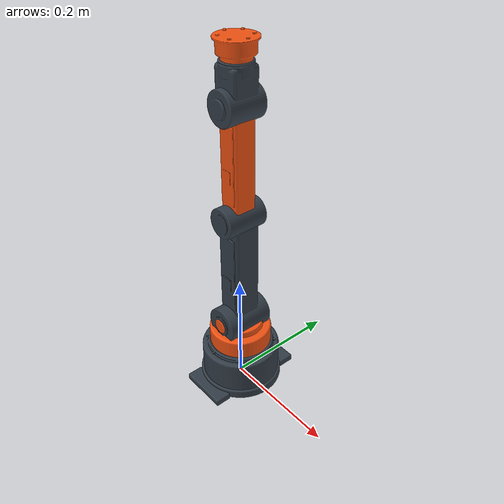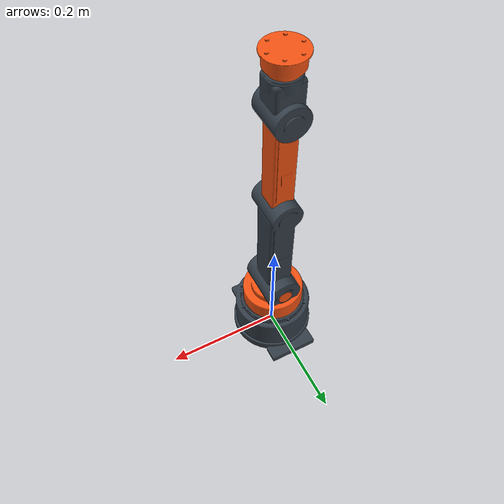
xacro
<?xml version="1.0"?>
<robot xmlns:xacro="http://www.ros.org/wiki/xacro" name="printed_arm_concept">

  <xacro:property name="base_h" value="0.080"/>
  <xacro:property name="shoulder_h" value="0.050"/>
  <xacro:property name="upper_len" value="0.200"/>
  <xacro:property name="fore_len" value="0.180"/>
  <xacro:property name="wrist_len" value="0.060"/>
  <xacro:property name="flange_len" value="0.030"/>
  <xacro:property name="deg" value="${pi / 180.0}"/>

  <!-- STL has no colour information, so each link gets one display material. -->
  <material name="graphite"><color rgba="0.20 0.24 0.28 1"/></material>
  <material name="orange"><color rgba="0.95 0.32 0.07 1"/></material>

  <xacro:macro name="box_inertial" params="mass x y z center_z">
    <inertial>
      <origin xyz="0 0 ${center_z}"/>
      <mass value="${mass}"/>
      <inertia ixx="${mass * (y*y + z*z) / 12}" ixy="0" ixz="0"
               iyy="${mass * (x*x + z*z) / 12}" iyz="0"
               izz="${mass * (x*x + y*y) / 12}"/>
    </inertial>
  </xacro:macro>

  <xacro:macro name="mesh_link" params="name length width_x width_y mass color">
    <link name="${name}">
      <visual>
        <origin xyz="0 0 0" rpy="0 0 0"/>
        <geometry>
          <mesh filename="package://arm_description/meshes/${name}.stl" scale="1 1 1"/>
        </geometry>
        <material name="${color}"/>
      </visual>
      <collision>
        <origin xyz="0 0 ${length / 2}"/>
        <geometry><box size="${width_x} ${width_y} ${length}"/></geometry>
      </collision>
      <xacro:box_inertial mass="${mass}" x="${width_x}" y="${width_y}"
                          z="${length}" center_z="${length / 2}"/>
    </link>
  </xacro:macro>

  <xacro:macro name="rev_joint" params="name parent child z axis lower upper vel">
    <joint name="${name}" type="revolute">
      <parent link="${parent}"/>
      <child link="${child}"/>
      <origin xyz="0 0 ${z}" rpy="0 0 0"/>
      <axis xyz="${axis}"/>
      <limit lower="${lower}" upper="${upper}" velocity="${vel}" effort="5.0"/>
    </joint>
  </xacro:macro>

  <link name="world"/>
  <link name="base_link">
    <visual>
      <origin xyz="0 0 0" rpy="0 0 0"/>
      <geometry><mesh filename="package://arm_description/meshes/base_link.stl" scale="1 1 1"/></geometry>
      <material name="graphite"/>
    </visual>
    <collision>
      <origin xyz="0 0 ${base_h / 2}"/>
      <geometry><cylinder radius="0.071" length="${base_h}"/></geometry>
    </collision>
    <xacro:box_inertial mass="1.0" x="0.142" y="0.174" z="${base_h}"
                        center_z="${base_h / 2}"/>
  </link>

  <joint name="world_to_base" type="fixed">
    <parent link="world"/>
    <child link="base_link"/>
  </joint>

  <xacro:mesh_link name="link1" length="${shoulder_h}" width_x="0.106" width_y="0.106" mass="0.30" color="orange"/>
  <xacro:mesh_link name="link2" length="${upper_len}" width_x="0.062" width_y="0.086" mass="0.25" color="graphite"/>
  <xacro:mesh_link name="link3" length="${fore_len}" width_x="0.051" width_y="0.071" mass="0.20" color="orange"/>
  <xacro:mesh_link name="link4" length="${wrist_len}" width_x="0.054" width_y="0.070" mass="0.10" color="graphite"/>
  <xacro:mesh_link name="link5" length="${flange_len}" width_x="0.064" width_y="0.064" mass="0.05" color="orange"/>

  <xacro:rev_joint name="joint1" parent="base_link" child="link1" z="${base_h}" axis="0 0 1" lower="${-170*deg}" upper="${170*deg}" vel="1.0"/>
  <xacro:rev_joint name="joint2" parent="link1" child="link2" z="${shoulder_h}" axis="0 1 0" lower="${-90*deg}" upper="${90*deg}" vel="0.5"/>
  <xacro:rev_joint name="joint3" parent="link2" child="link3" z="${upper_len}" axis="0 1 0" lower="${-135*deg}" upper="${135*deg}" vel="0.7"/>
  <xacro:rev_joint name="joint4" parent="link3" child="link4" z="${fore_len}" axis="0 1 0" lower="${-100*deg}" upper="${100*deg}" vel="1.0"/>
  <xacro:rev_joint name="joint5" parent="link4" child="link5" z="${wrist_len}" axis="0 0 1" lower="${-180*deg}" upper="${180*deg}" vel="1.0"/>

  <link name="tool0"/>
  <joint name="link5_to_tool0" type="fixed">
    <parent link="link5"/>
    <child link="tool0"/>
    <origin xyz="0 0 ${flange_len}"/>
  </joint>
</robot>
